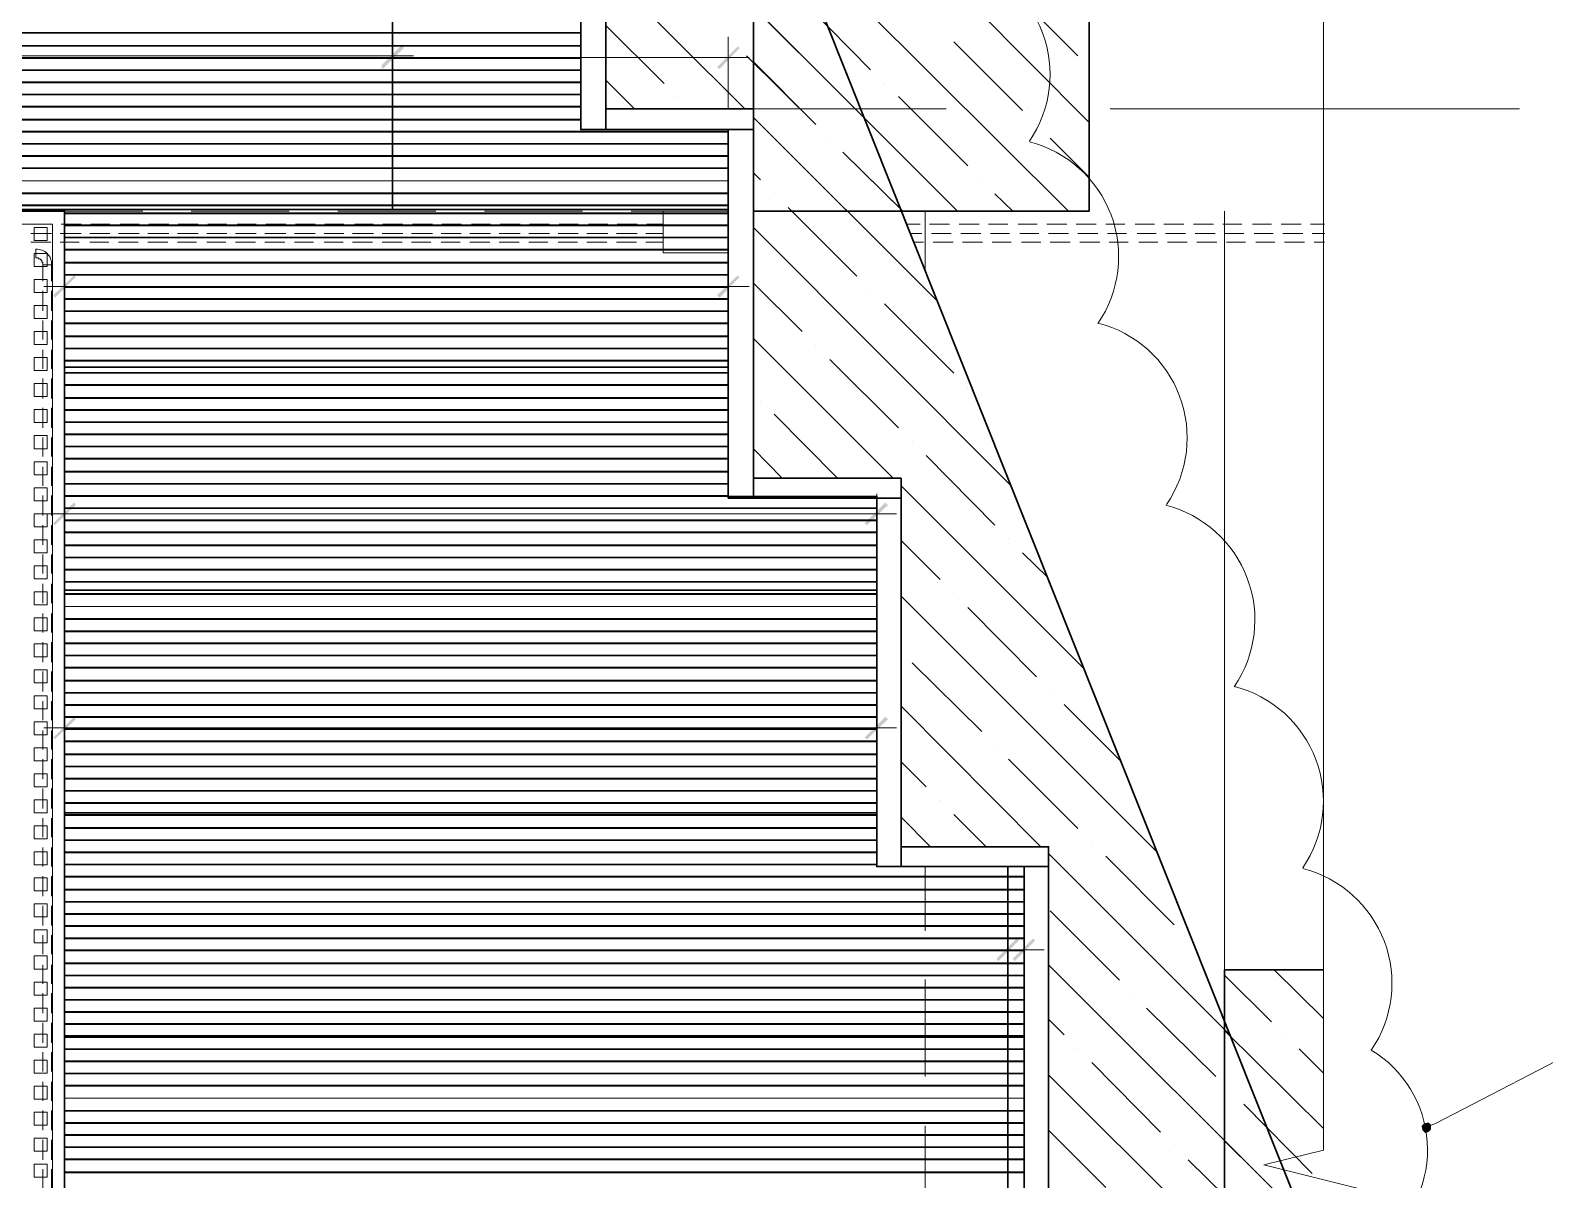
# Model space of a CAD drawing. Header units: millimetres. Extents: x -356862 to 418287, y 0 to 839748.
# Drawn here: x 37.583 to 40.492, y 7.589 to 9.798 of the extents above; entities that cross this region are included whole.
import ezdxf

# ---------------------------------------------------------------- set-up
doc = ezdxf.new("R2010")
doc.units = ezdxf.units.MM
doc.layers.add('PDF _Геометрия', color=7, linetype='Continuous', true_color=0xbababa)
doc.layers.add('PDF _Сплошная заливка', color=7, linetype='Continuous', true_color=0xf50000)

msp = doc.modelspace()

# ---------------------------------------------------------------- linework, layer by layer
at = {"layer": 'PDF _Геометрия', "color": 7, "lineweight": 30}
for points in [[(39.5392, 8.2288), (39.5392, 7.5205), (40.0258, 7.5205), (36.9243, 15.3002), (36.7043, 15.3002), (36.7043, 14.6085), (36.9876, 14.6085), (36.9876, 13.8986), (37.2709, 13.8986), (37.2709, 13.1903), (37.5543, 13.1903), (37.5543, 12.482), (37.8376, 12.482), (37.8376, 11.772), (38.1209, 11.772), (38.1209, 11.0637), (38.4059, 11.0637), (38.4059, 10.3554), (38.6892, 10.3554), (38.6892, 9.6471), (38.9725, 9.6471), (38.9725, 8.9371), (39.2559, 8.9371), (39.2559, 8.2288)], [(38.6409, 10.3154), (38.6409, 9.6071), (38.6892, 9.6071), (38.6892, 10.3154)], [(38.9725, 9.4504), (39.6175, 9.4504), (39.6175, 9.8437), (38.9725, 9.8437)], [(38.6892, 9.6071), (38.9725, 9.6071), (38.9725, 9.6471), (38.6892, 9.6471)], [(38.9242, 9.6071), (38.9242, 8.8988), (38.9725, 8.8988), (38.9725, 9.6071)], [(38.9725, 8.8988), (39.2559, 8.8988), (39.2559, 8.9371), (38.9725, 8.9371)], [(39.2092, 8.8988), (39.2092, 8.1905), (39.2559, 8.1905), (39.2559, 8.8988)], [(39.2559, 8.1905), (39.5392, 8.1905), (39.5392, 8.2288), (39.2559, 8.2288)], [(39.4925, 8.1905), (39.4925, 7.4805), (39.5392, 7.4805), (39.5392, 8.1905)]]:
    msp.add_lwpolyline(points, close=True, dxfattribs=at)
at = {"layer": 'PDF _Геометрия', "color": 7, "lineweight": 5}
for points in [[(40.0675, 12.6203), (40.0675, 12.5519), (40.0675, 7.6455), (39.9525, 7.6172), (40.1808, 7.5605), (40.0675, 7.5322), (40.0675, 2.6257), (40.0675, 2.5574)], [(38.9242, 9.3704), (38.7992, 9.3704), (38.7992, 9.4504), (38.9242, 9.4504)], [(39.3025, 9.4504), (39.3025, 9.3337)], [(39.8775, 7.9921), (39.8775, 9.4504)], [(39.3025, 8.1905), (39.3025, 8.0671)], [(39.3025, 7.9738), (39.3025, 7.7871)], [(39.3025, 7.6921), (39.3025, 7.5055)]]:
    msp.add_lwpolyline(points, dxfattribs=at)
at = {"layer": 'PDF _Геометрия', "lineweight": 5}
for points in [[(39.1842, 9.6304), (38.6892, 10.1254)], [(38.9559, 9.6471), (38.6892, 9.9137)], [(39.3642, 9.4504), (38.9725, 9.8421)], [(39.1975, 9.7221), (39.0775, 9.8437)], [(39.5775, 9.4504), (39.1825, 9.8437)], [(39.6175, 9.6204), (39.3959, 9.8437)], [(39.5958, 9.7487), (39.5009, 9.8437)], [(38.8009, 9.6954), (38.6892, 9.8071)], [(38.9325, 9.7754), (38.9325, 9.7754)], [(39.4892, 9.6437), (39.3575, 9.7754)], [(38.9725, 9.7371), (39.0925, 9.6171), (38.9592, 9.7487)], [(38.7442, 9.6471), (38.6892, 9.7021)], [(39.2242, 9.6954), (39.2242, 9.6954)], [(38.8275, 9.6704), (38.8275, 9.6704)], [(39.3842, 9.5371), (39.2509, 9.6704)], [(39.3259, 9.2771), (38.9725, 9.6304), (39.1525, 9.4504)], [(39.5159, 9.6171), (39.5159, 9.6171)], [(39.1192, 9.5904), (39.1192, 9.5904)], [(39.1192, 9.5904), (39.1192, 9.5904)], [(39.6175, 9.5154), (39.5425, 9.5904)], [(39.2559, 9.4537), (39.1442, 9.5637), (39.2592, 9.4504)], [(39.0125, 9.4837), (39.0125, 9.4837)], [(39.0125, 9.4837), (39.0125, 9.4837)], [(39.4109, 9.5104), (39.4109, 9.5104)], [(39.4709, 9.4504), (39.4359, 9.4837)], [(39.1709, 9.3254), (39.0392, 9.4571), (39.0459, 9.4504)], [(39.4659, 8.9238), (38.9725, 9.4187)], [(39.0659, 9.2188), (38.9725, 9.3121)], [(39.1975, 9.2987), (39.1975, 9.2987)], [(39.3575, 9.1388), (39.2242, 9.2721)], [(39.2409, 8.9371), (38.9725, 9.2054)], [(39.0925, 9.1921), (39.0925, 9.1921)], [(39.2509, 9.0338), (39.1192, 9.1654)], [(39.3842, 9.1121), (39.3842, 9.1121)], [(38.9859, 9.0854), (38.9859, 9.0854)], [(39.1342, 8.9371), (39.0125, 9.0604)], [(39.0275, 8.9371), (38.9725, 8.9938)], [(39.2775, 9.0071), (39.2775, 9.0071)], [(39.4359, 8.8471), (39.3042, 8.9804)], [(39.6075, 8.5704), (39.2559, 8.9221)], [(39.3309, 8.7421), (39.2559, 8.8171)], [(39.4625, 8.8204), (39.4625, 8.8204)], [(39.5375, 8.7471), (39.4892, 8.7938)], [(39.7475, 8.2188), (39.2559, 8.7104)], [(39.3575, 8.7154), (39.3575, 8.7154)], [(39.5159, 8.5554), (39.3842, 8.6888)], [(39.4109, 8.4504), (39.2775, 8.5821)], [(39.5425, 8.5288), (39.5425, 8.5288)], [(39.5242, 8.2288), (39.2559, 8.4988)], [(39.6775, 8.3938), (39.5692, 8.5021)], [(39.4359, 8.4238), (39.4359, 8.4238)], [(39.3042, 8.3438), (39.2559, 8.3921)], [(39.5958, 8.2638), (39.4625, 8.3971)], [(39.3309, 8.3171), (39.3309, 8.3171)], [(39.4192, 8.2288), (39.3575, 8.2905)], [(39.3125, 8.2288), (39.2559, 8.2855)], [(39.6225, 8.2371), (39.6225, 8.2371)], [(39.8892, 7.8655), (39.5392, 8.2155)], [(39.7808, 8.0788), (39.6492, 8.2105)], [(39.6758, 7.9721), (39.5425, 8.1055)], [(39.8075, 8.0521), (39.8075, 8.0521)], [(40.0208, 7.5205), (39.5392, 8.0021)], [(39.9675, 7.8921), (39.8775, 7.9821)], [(40.0675, 7.8988), (39.9725, 7.9921)], [(39.7025, 7.9455), (39.7025, 7.9455)], [(39.8608, 7.7871), (39.7275, 7.9188)], [(39.5692, 7.8671), (39.5392, 7.8971)], [(40.0675, 7.6871), (39.8775, 7.8755)], [(39.9942, 7.8671), (39.9942, 7.8671)], [(39.5958, 7.8405), (39.5958, 7.8405)], [(40.0675, 7.7938), (40.0208, 7.8405)], [(39.7542, 7.6805), (39.6225, 7.8138)], [(39.8092, 7.5205), (39.5392, 7.7905)], [(39.8875, 7.7605), (39.8875, 7.7605)], [(39.8875, 7.7605), (39.8875, 7.7605)], [(40.0458, 7.6005), (39.9142, 7.7338), (39.9592, 7.6888)], [(39.6492, 7.5738), (39.5392, 7.6838)], [(39.7808, 7.6538), (39.7808, 7.6538)], [(40.0675, 7.4755), (39.8775, 7.6638)], [(39.9158, 7.5205), (39.8075, 7.6271)]]:
    msp.add_lwpolyline(points, dxfattribs=at)
at = {"layer": 'PDF _Геометрия', "color": 150, "lineweight": 30, "true_color": 0x0080ff}
for points in [[(35.996, 9.8471), (38.6409, 9.8471), (38.6409, 9.6071), (38.9242, 9.6071), (38.9242, 9.4537), (35.996, 9.4537)], [(36.4676, 7.0088), (39.7758, 7.0122), (39.7758, 7.4805), (39.4925, 7.4805), (39.4925, 7.7205), (39.4925, 8.1905), (39.2092, 8.1905), (39.2092, 8.4305), (39.2092, 8.6654), (39.2092, 8.9021), (38.9242, 8.9021), (38.9242, 9.1388), (38.9242, 9.3754), (38.9242, 9.4537), (36.4676, 9.4537)], [(37.2559, 9.4504), (37.6493, 9.4504), (37.6493, 7.0088), (37.2559, 7.0088)]]:
    msp.add_lwpolyline(points, close=True, dxfattribs=at)
for points in [[(38.2792, 9.4537), (38.2792, 9.8471)], [(37.6493, 7.0105), (37.6493, 9.4537)], [(37.6493, 7.0072), (37.6493, 9.4504)], [(38.9242, 9.1504), (37.6493, 9.1504)], [(39.2092, 8.7221), (37.6493, 8.7221)], [(39.2092, 8.2938), (37.6493, 8.2938)], [(39.4609, 7.0122), (39.4609, 8.1905)], [(39.4925, 7.8655), (37.6493, 7.8655)]]:
    msp.add_lwpolyline(points, dxfattribs=at)
at = {"layer": 'PDF _Геометрия', "color": 254, "lineweight": 5, "true_color": 0xdcdcdc}
for points in [[(38.6409, 9.7937), (35.996, 9.7937)], [(38.6409, 9.7671), (35.996, 9.7671)], [(38.6409, 9.7437), (35.996, 9.7437)], [(38.6409, 9.7204), (35.996, 9.7204)], [(38.6409, 9.6987), (35.996, 9.6987)], [(38.6409, 9.6754), (35.996, 9.6754)], [(38.6409, 9.6521), (35.996, 9.6521)], [(38.6409, 9.6254), (35.996, 9.6254)], [(38.9242, 9.6021), (35.996, 9.6021)], [(38.9242, 9.5787), (35.996, 9.5787)], [(38.9242, 9.5571), (35.996, 9.5571)], [(38.9242, 9.5337), (35.996, 9.5337)], [(38.9242, 9.5087), (35.996, 9.5087)], [(38.9242, 9.4837), (35.996, 9.4837)], [(38.9242, 9.4604), (35.996, 9.4604)], [(38.9242, 9.4454), (37.6493, 9.4454)], [(38.9242, 9.4237), (37.6493, 9.4237)], [(38.9242, 9.4004), (37.6493, 9.4004)], [(38.9242, 9.3771), (37.6493, 9.3771)], [(38.9242, 9.3504), (37.6493, 9.3504)], [(38.9242, 9.3271), (37.6493, 9.3271)], [(38.9242, 9.3037), (37.6493, 9.3037)], [(38.9242, 9.2821), (37.6493, 9.2821)], [(38.9242, 9.2588), (37.6493, 9.2588)], [(38.9242, 9.2354), (37.6493, 9.2354)], [(38.9242, 9.2088), (37.6493, 9.2088)], [(38.9242, 9.1854), (37.6493, 9.1854)], [(38.9242, 9.1621), (37.6493, 9.1621)], [(38.9242, 9.1404), (37.6493, 9.1404)], [(38.9242, 9.1171), (37.6493, 9.1171)], [(38.9242, 9.0904), (37.6493, 9.0904)], [(38.9242, 9.0671), (37.6493, 9.0671)], [(38.9242, 9.0438), (37.6493, 9.0438)], [(38.9242, 9.0221), (37.6493, 9.0221)], [(38.9242, 8.9988), (37.6493, 8.9988)], [(38.9242, 8.9754), (37.6493, 8.9754)], [(38.9242, 8.9488), (37.6493, 8.9488)], [(38.9242, 8.9254), (37.6493, 8.9254)], [(38.9242, 8.9021), (37.6493, 8.9021)], [(39.2092, 8.8804), (37.6493, 8.8804)], [(39.2092, 8.8571), (37.6493, 8.8571)], [(39.2092, 8.8338), (37.6493, 8.8338)], [(39.2092, 8.8071), (37.6493, 8.8071)], [(39.2092, 8.7838), (37.6493, 8.7838)], [(39.2092, 8.7604), (37.6493, 8.7604)], [(39.2092, 8.7388), (37.6493, 8.7388)], [(39.2092, 8.7154), (37.6493, 8.7154)], [(39.2092, 8.6904), (37.6493, 8.6904)], [(39.2092, 8.6654), (37.6493, 8.6654)], [(39.2092, 8.6421), (37.6493, 8.6421)], [(39.2092, 8.6204), (37.6493, 8.6204)], [(39.2092, 8.5971), (37.6493, 8.5971)], [(39.2092, 8.5738), (37.6493, 8.5738)], [(39.2092, 8.5471), (37.6493, 8.5471)], [(39.2092, 8.5238), (37.6493, 8.5238)], [(39.2092, 8.5004), (37.6493, 8.5004)], [(39.2092, 8.4788), (37.6493, 8.4788)], [(39.2092, 8.4554), (37.6493, 8.4554)], [(39.2092, 8.4321), (37.6493, 8.4321)], [(39.2092, 8.4055), (37.6493, 8.4055)], [(39.2092, 8.3821), (37.6493, 8.3821)], [(39.2092, 8.3588), (37.6493, 8.3588)], [(39.2092, 8.3371), (37.6493, 8.3371)], [(39.2092, 8.3138), (37.6493, 8.3138)], [(39.2092, 8.2905), (37.6493, 8.2905)], [(39.2092, 8.2638), (37.6493, 8.2638)], [(39.2092, 8.2405), (37.6493, 8.2405)], [(39.2092, 8.2188), (37.6493, 8.2188)], [(39.2092, 8.1955), (37.6493, 8.1955)], [(39.4925, 8.1721), (37.6493, 8.1721)], [(39.4925, 8.1455), (37.6493, 8.1455)], [(39.4925, 8.1221), (37.6493, 8.1221)], [(39.4925, 8.0988), (37.6493, 8.0988)], [(39.4925, 8.0771), (37.6493, 8.0771)], [(39.4925, 8.0538), (37.6493, 8.0538)], [(39.4925, 8.0305), (37.6493, 8.0305)], [(39.4925, 8.0038), (37.6493, 8.0038)], [(39.4925, 7.9805), (37.6493, 7.9805)], [(39.4925, 7.9571), (37.6493, 7.9571)], [(39.4925, 7.9355), (37.6493, 7.9355)], [(39.4925, 7.9121), (37.6493, 7.9121)], [(39.4925, 7.8888), (37.6493, 7.8888)], [(39.4925, 7.8621), (37.6493, 7.8621)], [(39.4925, 7.8388), (37.6493, 7.8388)], [(39.4925, 7.8155), (37.6493, 7.8155)], [(39.4925, 7.7938), (37.6493, 7.7938)], [(39.4925, 7.7705), (37.6493, 7.7705)], [(39.4925, 7.7455), (37.6493, 7.7455)], [(39.4925, 7.7205), (37.6493, 7.7205)], [(39.4925, 7.6971), (37.6493, 7.6971)], [(39.4925, 7.6755), (37.6493, 7.6755)], [(39.4925, 7.6521), (37.6493, 7.6521)], [(39.4925, 7.6288), (37.6493, 7.6288)], [(39.4925, 7.6022), (37.6493, 7.6022)]]:
    msp.add_lwpolyline(points, dxfattribs=at)
for points in [[(35.996, 9.7921), (38.6409, 9.7921)], [(35.996, 9.7687), (38.6409, 9.7687)], [(35.996, 9.7454), (38.6409, 9.7454)], [(35.996, 9.7221), (38.6409, 9.7221)], [(35.996, 9.6971), (38.6409, 9.6971)], [(35.996, 9.6737), (38.6409, 9.6737)], [(35.996, 9.6504), (38.6409, 9.6504)], [(35.996, 9.6271), (38.6409, 9.6271)], [(35.996, 9.6037), (38.9242, 9.6037)], [(35.996, 9.5804), (38.9242, 9.5804)], [(35.996, 9.5554), (38.9242, 9.5554)], [(35.996, 9.5321), (38.9242, 9.5321)], [(35.996, 9.5087), (38.9242, 9.5087)], [(35.996, 9.4854), (38.9242, 9.4854)], [(35.996, 9.4621), (38.9242, 9.4621)], [(37.6493, 9.4471), (38.9242, 9.4471)], [(37.6493, 9.4221), (38.9242, 9.4221)], [(37.6493, 9.3987), (38.9242, 9.3987)], [(37.6493, 9.3754), (38.9242, 9.3754)], [(37.6493, 9.3521), (38.9242, 9.3521)], [(37.6493, 9.3287), (38.9242, 9.3287)], [(37.6493, 9.3054), (38.9242, 9.3054)], [(37.6493, 9.2804), (38.9242, 9.2804)], [(37.6493, 9.2571), (38.9242, 9.2571)], [(37.6493, 9.2338), (38.9242, 9.2338)], [(37.6493, 9.2104), (38.9242, 9.2104)], [(37.6493, 9.1871), (38.9242, 9.1871)], [(37.6493, 9.1638), (38.9242, 9.1638)], [(37.6493, 9.1388), (38.9242, 9.1388)], [(37.6493, 9.1154), (38.9242, 9.1154)], [(37.6493, 9.0921), (38.9242, 9.0921)], [(37.6493, 9.0688), (38.9242, 9.0688)], [(37.6493, 9.0454), (38.9242, 9.0454)], [(37.6493, 9.0204), (38.9242, 9.0204)], [(37.6493, 8.9971), (38.9242, 8.9971)], [(37.6493, 8.9738), (38.9242, 8.9738)], [(37.6493, 8.9504), (38.9242, 8.9504)], [(37.6493, 8.9271), (38.9242, 8.9271)], [(37.6493, 8.9038), (38.9242, 8.9038)], [(37.6493, 8.8788), (39.2092, 8.8788)], [(37.6493, 8.8554), (39.2092, 8.8554)], [(37.6493, 8.8321), (39.2092, 8.8321)], [(37.6493, 8.8088), (39.2092, 8.8088)], [(37.6493, 8.7854), (39.2092, 8.7854)], [(37.6493, 8.7621), (39.2092, 8.7621)], [(37.6493, 8.7371), (39.2092, 8.7371)], [(37.6493, 8.7138), (39.2092, 8.7138)], [(37.6493, 8.6904), (39.2092, 8.6904)], [(37.6493, 8.6671), (39.2092, 8.6671)], [(37.6493, 8.6438), (39.2092, 8.6438)], [(37.6493, 8.6188), (39.2092, 8.6188)], [(37.6493, 8.5954), (39.2092, 8.5954)], [(37.6493, 8.5721), (39.2092, 8.5721)], [(37.6493, 8.5488), (39.2092, 8.5488)], [(37.6493, 8.5254), (39.2092, 8.5254)], [(37.6493, 8.5021), (39.2092, 8.5021)], [(37.6493, 8.4771), (39.2092, 8.4771)], [(37.6493, 8.4538), (39.2092, 8.4538)], [(37.6493, 8.4305), (39.2092, 8.4305)], [(37.6493, 8.4071), (39.2092, 8.4071)], [(37.6493, 8.3838), (39.2092, 8.3838)], [(37.6493, 8.3605), (39.2092, 8.3605)], [(37.6493, 8.3355), (39.2092, 8.3355)], [(37.6493, 8.3121), (39.2092, 8.3121)], [(37.6493, 8.2888), (39.2092, 8.2888)], [(37.6493, 8.2655), (39.2092, 8.2655)], [(37.6493, 8.2421), (39.2092, 8.2421)], [(37.6493, 8.2171), (39.2092, 8.2171)], [(37.6493, 8.1938), (39.2092, 8.1938)], [(37.6493, 8.1705), (39.4925, 8.1705)], [(37.6493, 8.1471), (39.4925, 8.1471)], [(37.6493, 8.1238), (39.4925, 8.1238)], [(37.6493, 8.1005), (39.4925, 8.1005)], [(37.6493, 8.0755), (39.4925, 8.0755)], [(37.6493, 8.0521), (39.4925, 8.0521)], [(37.6493, 8.0288), (39.4925, 8.0288)], [(37.6493, 8.0055), (39.4925, 8.0055)], [(37.6493, 7.9821), (39.4925, 7.9821)], [(37.6493, 7.9588), (39.4925, 7.9588)], [(37.6493, 7.9338), (39.4925, 7.9338)], [(37.6493, 7.9105), (39.4925, 7.9105)], [(37.6493, 7.8871), (39.4925, 7.8871)], [(37.6493, 7.8638), (39.4925, 7.8638)], [(37.6493, 7.8405), (39.4925, 7.8405)], [(37.6493, 7.8171), (39.4925, 7.8171)], [(37.6493, 7.7921), (39.4925, 7.7921)], [(37.6493, 7.7688), (39.4925, 7.7688)], [(37.6493, 7.7455), (39.4925, 7.7455)], [(37.6493, 7.7221), (39.4925, 7.7221)], [(37.6493, 7.6988), (39.4925, 7.6988)], [(37.6493, 7.6738), (39.4925, 7.6738)], [(37.6493, 7.6505), (39.4925, 7.6505)], [(37.6493, 7.6271), (39.4925, 7.6271)], [(37.6493, 7.6038), (39.4925, 7.6038)]]:
    msp.add_lwpolyline(points, close=True, dxfattribs=at)
at = {"layer": 'PDF _Геометрия', "color": 7, "lineweight": 18}
for points in [[(38.2792, 9.7854), (38.2792, 9.4921), (38.2792, 9.7871)], [(38.9242, 9.6471), (38.9242, 9.7854)], [(36.4293, 9.7487), (38.3192, 9.7487)], [(38.2392, 9.7454), (38.9642, 9.7454)], [(37.6493, 9.4137), (37.6493, 9.2671)], [(38.9242, 9.4137), (38.9242, 9.2671)], [(37.6093, 9.3054), (38.9642, 9.3054)], [(37.6493, 8.7621), (37.6493, 8.9071)], [(39.2092, 8.7621), (39.2092, 8.9071)], [(37.6093, 8.8688), (39.2475, 8.8688)], [(37.6493, 8.3338), (37.6493, 8.4954)], [(39.2092, 8.3338), (39.2092, 8.4954)], [(37.6093, 8.4571), (39.2475, 8.4571)], [(39.4609, 8.1505), (39.4609, 7.9921)], [(39.4925, 8.1505), (39.4925, 7.9921)], [(39.4209, 8.0305), (39.4609, 8.0305), (39.0625, 8.0305)], [(39.4925, 8.0305), (39.4609, 8.0305), (39.4925, 8.0305)], [(39.4925, 8.0305), (39.5309, 8.0305)]]:
    msp.add_lwpolyline(points, dxfattribs=at)
at = {"layer": 'PDF _Геометрия', "color": 7, "lineweight": 9}
for points in [[(39.3425, 9.6471), (38.9092, 9.6471)], [(39.4992, 9.6471), (39.4992, 9.6471)], [(40.4441, 9.6471), (39.6575, 9.6471)], [(37.6126, 9.4504), (37.7993, 9.4504)], [(37.8926, 9.4504), (38.0809, 9.4504)], [(38.1742, 9.4504), (38.3626, 9.4504)], [(38.4559, 9.4504), (38.6442, 9.4504)], [(38.7376, 9.4504), (38.9242, 9.4504)]]:
    msp.add_lwpolyline(points, dxfattribs=at)
at = {"layer": 'PDF _Геометрия', "lineweight": 5}
msp.add_lwpolyline([(38.9725, 9.5237), (38.9859, 9.5104)], close=True, dxfattribs=at)
at = {"layer": 'PDF _Геометрия', "color": 6, "lineweight": 9}
for points in [[(37.2559, 7.0088), (37.2559, 9.4504), (37.6493, 9.4504), (37.6493, 7.0088)], [(37.2793, 7.0322), (37.2793, 9.4254), (37.6259, 9.4254), (37.6259, 7.0322)]]:
    msp.add_lwpolyline(points, close=True, dxfattribs=at)
at = {"layer": 'PDF _Геометрия', "color": 252, "lineweight": 5, "true_color": 0x989898}
for points in [[(37.6243, 9.4254), (37.5859, 9.4254)], [(37.6809, 9.4254), (37.6426, 9.4254)], [(37.7359, 9.4254), (37.6993, 9.4254)], [(37.7926, 9.4254), (37.7559, 9.4254)], [(37.8493, 9.4254), (37.8109, 9.4254)], [(37.9059, 9.4254), (37.8676, 9.4254)], [(37.9609, 9.4254), (37.9243, 9.4254)], [(38.0176, 9.4254), (37.9809, 9.4254)], [(38.0742, 9.4254), (38.0359, 9.4254)], [(38.1309, 9.4254), (38.0926, 9.4254)], [(38.1859, 9.4254), (38.1492, 9.4254)], [(38.2426, 9.4254), (38.2059, 9.4254)], [(38.2992, 9.4254), (38.2609, 9.4254)], [(38.3559, 9.4254), (38.3176, 9.4254)], [(38.4109, 9.4254), (38.3742, 9.4254)], [(38.4676, 9.4254), (38.4309, 9.4254)], [(38.5242, 9.4254), (38.4859, 9.4254)], [(38.5809, 9.4254), (38.5426, 9.4254)], [(38.6359, 9.4254), (38.5992, 9.4254)], [(38.6926, 9.4254), (38.6559, 9.4254)], [(38.7492, 9.4254), (38.7109, 9.4254)], [(38.7992, 9.4254), (38.7675, 9.4254)], [(39.2925, 9.4254), (39.2659, 9.4254)], [(39.3492, 9.4254), (39.3109, 9.4254)], [(39.4059, 9.4254), (39.3675, 9.4254)], [(39.4609, 9.4254), (39.4242, 9.4254)], [(39.5175, 9.4254), (39.4809, 9.4254)], [(39.5742, 9.4254), (39.5359, 9.4254)], [(39.6308, 9.4254), (39.5925, 9.4254)], [(39.6858, 9.4254), (39.6492, 9.4254)], [(39.7425, 9.4254), (39.7058, 9.4254)], [(39.7992, 9.4254), (39.7608, 9.4254)], [(39.8558, 9.4254), (39.8175, 9.4254)], [(39.9108, 9.4254), (39.8742, 9.4254)], [(39.9675, 9.4254), (39.9308, 9.4254)], [(40.0242, 9.4254), (39.9858, 9.4254)], [(40.0692, 9.4254), (40.0425, 9.4254)], [(37.6226, 9.4071), (37.5843, 9.4071)], [(37.5859, 9.4071), (37.6243, 9.4071)], [(37.6776, 9.4071), (37.6409, 9.4071)], [(37.6426, 9.4071), (37.6809, 9.4071)], [(37.7343, 9.4071), (37.6976, 9.4071)], [(37.6993, 9.4071), (37.7359, 9.4071)], [(37.7909, 9.4071), (37.7526, 9.4071)], [(37.7559, 9.4071), (37.7926, 9.4071)], [(37.8476, 9.4071), (37.8093, 9.4071)], [(37.8109, 9.4071), (37.8493, 9.4071)], [(37.9026, 9.4071), (37.8659, 9.4071)], [(37.8676, 9.4071), (37.9059, 9.4071)], [(37.9592, 9.4071), (37.9226, 9.4071)], [(37.9243, 9.4071), (37.9609, 9.4071)], [(38.0159, 9.4071), (37.9776, 9.4071)], [(37.9809, 9.4071), (38.0176, 9.4071)], [(38.0726, 9.4071), (38.0342, 9.4071)], [(38.0359, 9.4071), (38.0742, 9.4071)], [(38.1276, 9.4071), (38.0909, 9.4071)], [(38.0926, 9.4071), (38.1309, 9.4071)], [(38.1842, 9.4071), (38.1476, 9.4071)], [(38.1492, 9.4071), (38.1859, 9.4071)], [(38.2409, 9.4071), (38.2026, 9.4071)], [(38.2059, 9.4071), (38.2426, 9.4071)], [(38.2976, 9.4071), (38.2592, 9.4071)], [(38.2609, 9.4071), (38.2992, 9.4071)], [(38.3526, 9.4071), (38.3159, 9.4071)], [(38.3176, 9.4071), (38.3559, 9.4071)], [(38.4092, 9.4071), (38.3726, 9.4071)], [(38.3742, 9.4071), (38.4109, 9.4071)], [(38.4659, 9.4071), (38.4276, 9.4071)], [(38.4309, 9.4071), (38.4676, 9.4071)], [(38.5226, 9.4071), (38.4842, 9.4071)], [(38.4859, 9.4071), (38.5242, 9.4071)], [(38.5776, 9.4071), (38.5409, 9.4071)], [(38.5426, 9.4071), (38.5809, 9.4071)], [(38.6342, 9.4071), (38.5976, 9.4071)], [(38.5992, 9.4071), (38.6359, 9.4071)], [(38.6909, 9.4071), (38.6526, 9.4071)], [(38.6559, 9.4071), (38.6926, 9.4071)], [(38.7476, 9.4071), (38.7092, 9.4071)], [(38.7109, 9.4071), (38.7492, 9.4071)], [(38.7675, 9.4071), (38.7992, 9.4071), (38.7659, 9.4071)], [(37.5843, 9.3904), (37.6226, 9.3904)], [(37.6409, 9.3904), (37.6776, 9.3904)], [(37.6976, 9.3904), (37.7343, 9.3904)], [(37.7526, 9.3904), (37.7909, 9.3904)], [(37.8093, 9.3904), (37.8476, 9.3904)], [(37.8659, 9.3904), (37.9026, 9.3904)], [(37.9226, 9.3904), (37.9592, 9.3904)], [(37.9776, 9.3904), (38.0159, 9.3904)], [(38.0342, 9.3904), (38.0726, 9.3904)], [(38.0909, 9.3904), (38.1276, 9.3904)], [(38.1476, 9.3904), (38.1842, 9.3904)], [(38.2026, 9.3904), (38.2409, 9.3904)], [(38.2592, 9.3904), (38.2976, 9.3904)], [(38.3159, 9.3904), (38.3526, 9.3904)], [(38.3726, 9.3904), (38.4092, 9.3904)], [(38.4276, 9.3904), (38.4659, 9.3904)], [(38.4842, 9.3904), (38.5226, 9.3904)], [(38.5409, 9.3904), (38.5776, 9.3904)], [(38.5976, 9.3904), (38.6342, 9.3904)], [(38.6526, 9.3904), (38.6909, 9.3904)], [(38.7092, 9.3904), (38.7476, 9.3904)], [(38.7659, 9.3904), (38.7992, 9.3904)], [(39.2809, 9.3904), (39.2992, 9.3904)], [(39.3175, 9.3904), (39.3559, 9.3904)], [(39.3742, 9.3904), (39.4125, 9.3904)], [(39.4309, 9.3904), (39.4675, 9.3904)], [(39.4875, 9.3904), (39.5242, 9.3904)], [(39.5425, 9.3904), (39.5808, 9.3904)], [(39.5992, 9.3904), (39.6375, 9.3904)], [(39.6558, 9.3904), (39.6925, 9.3904)], [(39.7125, 9.3904), (39.7492, 9.3904)], [(39.7675, 9.3904), (39.8058, 9.3904)], [(39.8242, 9.3904), (39.8625, 9.3904)], [(39.8808, 9.3904), (39.9175, 9.3904)], [(39.9375, 9.3904), (39.9742, 9.3904)], [(39.9925, 9.3904), (40.0308, 9.3904)], [(40.0492, 9.3904), (40.0692, 9.3904)], [(37.6243, 9.3154), (37.6243, 9.3471), (37.6159, 9.3471), (37.6076, 9.3471), (37.6076, 9.3154)], [(37.6076, 9.2971), (37.6076, 9.2588)], [(37.6243, 9.2588), (37.6243, 9.2971)], [(37.6076, 9.2404), (37.6076, 9.2038)], [(37.6243, 9.2038), (37.6243, 9.2404)], [(37.6076, 9.1838), (37.6076, 9.1471)], [(37.6243, 9.1471), (37.6243, 9.1838)], [(37.6076, 9.1288), (37.6076, 9.0904)], [(37.6243, 9.0904), (37.6243, 9.1288)], [(37.6076, 9.0721), (37.6076, 9.0338)], [(37.6243, 9.0338), (37.6243, 9.0721)], [(37.6076, 9.0154), (37.6076, 8.9788)], [(37.6243, 8.9788), (37.6243, 9.0154)], [(37.6076, 8.9588), (37.6076, 8.9221)], [(37.6243, 8.9221), (37.6243, 8.9588)], [(37.6076, 8.9038), (37.6076, 8.8654)], [(37.6243, 8.8654), (37.6243, 8.9038)], [(37.6076, 8.8471), (37.6076, 8.8088)], [(37.6243, 8.8088), (37.6243, 8.8471)], [(37.6076, 8.7904), (37.6076, 8.7538)], [(37.6243, 8.7538), (37.6243, 8.7904)], [(37.6076, 8.7338), (37.6076, 8.6971)], [(37.6243, 8.6971), (37.6243, 8.7338)], [(37.6076, 8.6771), (37.6076, 8.6404)], [(37.6243, 8.6404), (37.6243, 8.6771)], [(37.6076, 8.6221), (37.6076, 8.5838)], [(37.6243, 8.5838), (37.6243, 8.6221)], [(37.6076, 8.5654), (37.6076, 8.5271)], [(37.6243, 8.5271), (37.6243, 8.5654)], [(37.6076, 8.5088), (37.6076, 8.4721)], [(37.6243, 8.4721), (37.6243, 8.5088)], [(37.6076, 8.4521), (37.6076, 8.4155)], [(37.6243, 8.4155), (37.6243, 8.4521)], [(37.6076, 8.3971), (37.6076, 8.3588)], [(37.6243, 8.3588), (37.6243, 8.3971)], [(37.6076, 8.3405), (37.6076, 8.3021)], [(37.6243, 8.3021), (37.6243, 8.3405)], [(37.6076, 8.2838), (37.6076, 8.2471)], [(37.6243, 8.2471), (37.6243, 8.2838)], [(37.6076, 8.2271), (37.6076, 8.1905)], [(37.6243, 8.1905), (37.6243, 8.2271)], [(37.6076, 8.1721), (37.6076, 8.1338)], [(37.6243, 8.1338), (37.6243, 8.1721)], [(37.6076, 8.1155), (37.6076, 8.0771)], [(37.6243, 8.0771), (37.6243, 8.1155)], [(37.6076, 8.0588), (37.6076, 8.0221)], [(37.6243, 8.0221), (37.6243, 8.0588)], [(37.6076, 8.0021), (37.6076, 7.9655)], [(37.6243, 7.9655), (37.6243, 8.0021)], [(37.6076, 7.9471), (37.6076, 7.9088)], [(37.6243, 7.9088), (37.6243, 7.9471)], [(37.6076, 7.8905), (37.6076, 7.8521)], [(37.6243, 7.8521), (37.6243, 7.8905)], [(37.6076, 7.8338), (37.6076, 7.7971)], [(37.6243, 7.7971), (37.6243, 7.8338)], [(37.6076, 7.7771), (37.6076, 7.7405)], [(37.6243, 7.7405), (37.6243, 7.7771)], [(37.6076, 7.7221), (37.6076, 7.6838)], [(37.6243, 7.6838), (37.6243, 7.7221)], [(37.6076, 7.6655), (37.6076, 7.6271)], [(37.6243, 7.6271), (37.6243, 7.6655)], [(37.6076, 7.6088), (37.6076, 7.5722)], [(37.6243, 7.5722), (37.6243, 7.6088)]]:
    msp.add_lwpolyline(points, dxfattribs=at)
at = {"layer": 'PDF _Геометрия', "color": 6, "lineweight": 5}
for points in [[(37.5909, 9.4187), (37.6159, 9.4187), (37.6159, 9.3937), (37.5909, 9.3937)], [(37.5909, 9.3687), (37.6159, 9.3687), (37.6159, 9.3437), (37.5909, 9.3437)], [(37.5909, 9.3187), (37.6159, 9.3187), (37.6159, 9.2937), (37.5909, 9.2937)], [(37.5909, 9.2687), (37.6159, 9.2687), (37.6159, 9.2438), (37.5909, 9.2438)], [(37.5909, 9.2188), (37.6159, 9.2188), (37.6159, 9.1938), (37.5909, 9.1938)], [(37.5909, 9.1688), (37.6159, 9.1688), (37.6159, 9.1438), (37.5909, 9.1438)], [(37.5909, 9.1188), (37.6159, 9.1188), (37.6159, 9.0938), (37.5909, 9.0938)], [(37.5909, 9.0688), (37.6159, 9.0688), (37.6159, 9.0438), (37.5909, 9.0438)], [(37.5909, 9.0188), (37.6159, 9.0188), (37.6159, 8.9938), (37.5909, 8.9938)], [(37.5909, 8.9688), (37.6159, 8.9688), (37.6159, 8.9438), (37.5909, 8.9438)], [(37.5909, 8.9188), (37.6159, 8.9188), (37.6159, 8.8938), (37.5909, 8.8938)], [(37.5909, 8.8688), (37.6159, 8.8688), (37.6159, 8.8438), (37.5909, 8.8438)], [(37.5909, 8.8188), (37.6159, 8.8188), (37.6159, 8.7938), (37.5909, 8.7938)], [(37.5909, 8.7688), (37.6159, 8.7688), (37.6159, 8.7438), (37.5909, 8.7438)], [(37.5909, 8.7188), (37.6159, 8.7188), (37.6159, 8.6938), (37.5909, 8.6938)], [(37.5909, 8.6688), (37.6159, 8.6688), (37.6159, 8.6438), (37.5909, 8.6438)], [(37.5909, 8.6188), (37.6159, 8.6188), (37.6159, 8.5938), (37.5909, 8.5938)], [(37.5909, 8.5688), (37.6159, 8.5688), (37.6159, 8.5438), (37.5909, 8.5438)], [(37.5909, 8.5188), (37.6159, 8.5188), (37.6159, 8.4938), (37.5909, 8.4938)], [(37.5909, 8.4688), (37.6159, 8.4688), (37.6159, 8.4438), (37.5909, 8.4438)], [(37.5909, 8.4188), (37.6159, 8.4188), (37.6159, 8.3938), (37.5909, 8.3938)], [(37.5909, 8.3688), (37.6159, 8.3688), (37.6159, 8.3438), (37.5909, 8.3438)], [(37.5909, 8.3188), (37.6159, 8.3188), (37.6159, 8.2938), (37.5909, 8.2938)], [(37.5909, 8.2688), (37.6159, 8.2688), (37.6159, 8.2438), (37.5909, 8.2438)], [(37.5909, 8.2188), (37.6159, 8.2188), (37.6159, 8.1938), (37.5909, 8.1938)], [(37.5909, 8.1688), (37.6159, 8.1688), (37.6159, 8.1438), (37.5909, 8.1438)], [(37.5909, 8.1188), (37.6159, 8.1188), (37.6159, 8.0938), (37.5909, 8.0938)], [(37.5909, 8.0688), (37.6159, 8.0688), (37.6159, 8.0438), (37.5909, 8.0438)], [(37.5909, 8.0188), (37.6159, 8.0188), (37.6159, 7.9938), (37.5909, 7.9938)], [(37.5909, 7.9688), (37.6159, 7.9688), (37.6159, 7.9438), (37.5909, 7.9438)], [(37.5909, 7.9188), (37.6159, 7.9188), (37.6159, 7.8938), (37.5909, 7.8938)], [(37.5909, 7.8688), (37.6159, 7.8688), (37.6159, 7.8438), (37.5909, 7.8438)], [(37.5909, 7.8188), (37.6159, 7.8188), (37.6159, 7.7938), (37.5909, 7.7938)], [(37.5909, 7.7688), (37.6159, 7.7688), (37.6159, 7.7438), (37.5909, 7.7438)], [(37.5909, 7.7188), (37.6159, 7.7188), (37.6159, 7.6938), (37.5909, 7.6938)], [(37.5909, 7.6688), (37.6159, 7.6688), (37.6159, 7.6438), (37.5909, 7.6438)], [(37.5909, 7.6188), (37.6159, 7.6188), (37.6159, 7.5938), (37.5909, 7.5938)]]:
    msp.add_lwpolyline(points, close=True, dxfattribs=at)
at = {"layer": 'PDF _Геометрия', "color": 252, "lineweight": 5, "true_color": 0x989898}
for points in [[(39.2742, 9.4071), (39.2959, 9.4071)], [(39.3142, 9.4071), (39.3525, 9.4071)], [(39.3709, 9.4071), (39.4092, 9.4071)], [(39.4275, 9.4071), (39.4642, 9.4071)], [(39.4842, 9.4071), (39.5209, 9.4071)], [(39.5392, 9.4071), (39.5775, 9.4071)], [(39.5958, 9.4071), (39.6342, 9.4071)], [(39.6525, 9.4071), (39.6892, 9.4071)], [(39.7092, 9.4071), (39.7458, 9.4071)], [(39.7642, 9.4071), (39.8025, 9.4071)], [(39.8208, 9.4071), (39.8592, 9.4071)], [(39.8775, 9.4071), (39.9142, 9.4071)], [(39.9342, 9.4071), (39.9708, 9.4071)], [(39.9892, 9.4071), (40.0275, 9.4071)], [(40.0458, 9.4071), (40.0692, 9.4071)]]:
    msp.add_lwpolyline(points, close=True, dxfattribs=at)
at = {"layer": 'PDF _Геометрия', "color": 1, "lineweight": 5}
msp.add_lwpolyline([(37.5943, 9.3771), (37.5943, 9.3604), (37.5959, 9.3604), (37.5976, 9.3604), (37.5993, 9.3604), (37.5993, 9.3587), (37.6009, 9.3587), (37.6026, 9.3587), (37.6026, 9.3571), (37.6043, 9.3571), (37.6043, 9.3554), (37.6059, 9.3554), (37.6059, 9.3537), (37.6059, 9.3521), (37.6076, 9.3521), (37.6076, 9.3504), (37.6076, 9.3487), (37.6076, 9.3471), (37.6243, 9.3471, 0.449066)], format="xyb", close=True, dxfattribs=at)
msp.add_lwpolyline([(37.5943, 9.3771), (37.5943, 9.3771)], dxfattribs=at)
at = {"layer": 'PDF _Геометрия', "color": 1, "lineweight": 20}
msp.add_lwpolyline([(40.2742, 7.6938), (40.2825, 7.6971), (40.8908, 8.0121), (40.8908, 8.2088), (40.8908, 8.4588)], dxfattribs=at)
msp.add_lwpolyline([(40.1835, 7.4716, 0.520571), (40.1592, 7.8381, 0.52057), (40.0278, 8.1868)], format="xyb", dxfattribs=at)
at = {"layer": 'PDF _Геометрия', "color": 7, "lineweight": 30}
msp.add_lwpolyline([(40.0675, 7.9921), (39.8775, 7.9921), (39.8775, 3.3857), (40.0675, 3.3857)], dxfattribs=at)
at = {"layer": 'PDF _Геометрия', "color": 1, "lineweight": 20}
for centre in [(39.3147, 9.7131), (39.4464, 9.3631), (39.5781, 9.0147), (39.7081, 8.6647), (39.8397, 8.3164)]:
    msp.add_arc(centre, 0.2275, 325.6293, 75.6299, dxfattribs=at)
at = {"layer": 'PDF _Сплошная заливка', "color": 7, "transparency": 33554559}
for points in [[(38.2576, 9.7304), (38.2609, 9.7254), (38.2976, 9.7704)], [(38.2976, 9.7671), (38.2609, 9.7237), (38.2576, 9.7271)], [(38.2609, 9.7254), (38.2976, 9.7704), (38.3009, 9.7654)], [(38.3009, 9.7637), (38.2976, 9.7671), (38.2609, 9.7237)], [(38.9025, 9.7271), (38.9075, 9.7237), (38.9425, 9.7671)], [(38.9075, 9.7237), (38.9425, 9.7671), (38.9459, 9.7637)], [(37.6676, 9.3271), (37.6309, 9.2837), (37.6276, 9.2887)], [(37.6709, 9.3237), (37.6676, 9.3271), (37.6309, 9.2837)], [(38.9025, 9.2887), (38.9075, 9.2837), (38.9425, 9.3271)], [(38.9075, 9.2837), (38.9425, 9.3271), (38.9459, 9.3237)], [(37.6676, 8.8904), (37.6309, 8.8471), (37.6276, 8.8504)], [(37.6709, 8.8854), (37.6676, 8.8904), (37.6309, 8.8471)], [(39.1859, 8.8504), (39.1909, 8.8471), (39.2259, 8.8904)], [(39.1909, 8.8471), (39.2259, 8.8904), (39.2309, 8.8854)], [(37.6676, 8.4788), (37.6309, 8.4355), (37.6276, 8.4388)], [(37.6709, 8.4738), (37.6676, 8.4788), (37.6309, 8.4355)], [(39.1859, 8.4388), (39.1909, 8.4355), (39.2259, 8.4788)], [(39.1909, 8.4355), (39.2259, 8.4788), (39.2309, 8.4738)], [(39.4392, 8.0138), (39.4425, 8.0088), (39.4775, 8.0521)], [(39.4425, 8.0088), (39.4775, 8.0521), (39.4825, 8.0488)], [(39.5092, 8.0521), (39.4742, 8.0088), (39.4709, 8.0138)], [(39.5142, 8.0488), (39.5092, 8.0521), (39.4742, 8.0088)]]:
    msp.add_solid(points, dxfattribs=at)
at = {"layer": 'PDF _Сплошная заливка', "color": 1, "transparency": 33554559}
for points in [[(40.2608, 7.6971), (40.2558, 7.6921), (40.2658, 7.6888)], [(40.2558, 7.6921), (40.2658, 7.6888), (40.2575, 7.6838)], [(40.2575, 7.6838), (40.2625, 7.6788), (40.2658, 7.6888)], [(40.2658, 7.6888), (40.2692, 7.6988), (40.2608, 7.6971)], [(40.2625, 7.6788), (40.2658, 7.6888), (40.2692, 7.6805)], [(40.2742, 7.6938), (40.2658, 7.6888), (40.2692, 7.6988)], [(40.2742, 7.6855), (40.2742, 7.6938), (40.2658, 7.6888)], [(40.2658, 7.6888), (40.2692, 7.6805), (40.2742, 7.6855)]]:
    msp.add_solid(points, dxfattribs=at)

doc.saveas('drawing.dxf')
